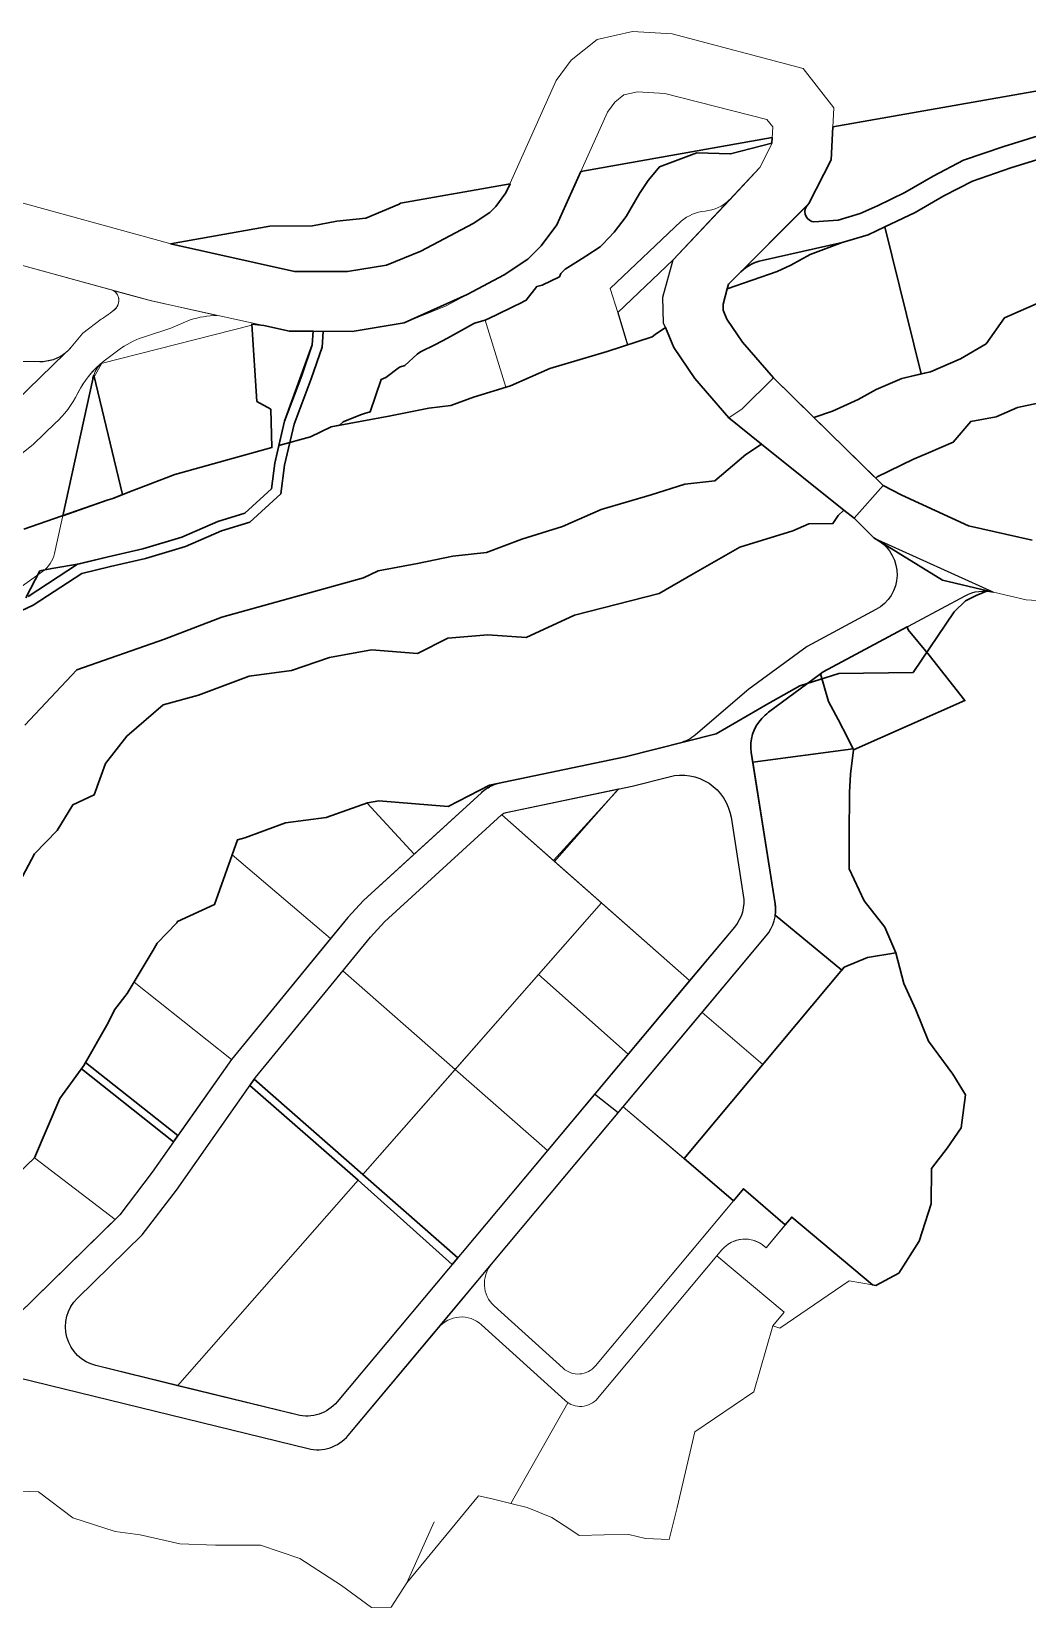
# Model space of a CAD drawing. Header units: millimetres. Extents: x 234550 to 240984, y 469077 to 474234.
# Drawn here: x 235434.2 to 235633.4, y 473530.7 to 473845.9 of the extents above; entities that cross this region are included whole.
import ezdxf

# ---------------------------------------------------------------- set-up
doc = ezdxf.new("R2010")
doc.units = ezdxf.units.MM
for name, color, linetype, lineweight in [('_proposed _Primary_road_Hatch', 7, 'Continuous', 0), ('_Proposed Access Road_Hatch', 255, 'Continuous', 0), ('_Proposed bicycle track hatch', 60, 'Continuous', 30), ('_proposed OS-2 _hatch', 83, 'Continuous', 0), ('_Proposed religious institution_hatch', 30, 'Continuous', 0), ('_Proposed_footpath hatch', 161, 'Continuous', 30), ('_Propossed _Secondary_road_Hatch', 251, 'Continuous', 0), ('E1', 108, 'Continuous', 30), ('E2', 106, 'Continuous', 30)]:
    doc.layers.add(name, color=color, linetype=linetype, lineweight=lineweight)
doc.layers.add('_Proposed Service-1 hatch', color=210, linetype='Continuous')
doc.layers.add('_proposed Tertiary_road_Hatch', color=252, linetype='Continuous')
doc.layers.add('_proposed UV_2_Hatch', color=53, linetype='Continuous', lineweight=0, true_color=0xf2d64a)
doc.layers.add('water', color=140, linetype='Continuous', lineweight=30, true_color=0x00cdfe)

msp = doc.modelspace()

# ---------------------------------------------------------------- linework, layer by layer
at = {"layer": '_proposed _Primary_road_Hatch'}
for points in [[(235582.6, 473776.62), (235576.42, 473783.78), (235573.3, 473788.35), (235572.57, 473790.13), (235572.53, 473791.33), (235573.64, 473795.34), (235589.7, 473811.48), (235594.13, 473820.25), (235594.7, 473830.65), (235588.58, 473838.48), (235562.37, 473845.39), (235554.44, 473845.88), (235547.38, 473844.31), (235542.17, 473840.16), (235539.17, 473836.1), (235529.1, 473813.59), (235527.08, 473810.88), (235525.91, 473809.72), (235522.54, 473807.5), (235512.07, 473801.95), (235505.18, 473799.13), (235497.44, 473797.88), (235486.82, 473797.91), (235461.62, 473803.53), (235429.12, 473812.46)], [(235425.78, 473800.91), (235458.51, 473791.94), (235485.79, 473785.94), (235498.34, 473785.91), (235508.74, 473787.62), (235517.12, 473791.05), (235528.72, 473797.2), (235533.51, 473800.35), (235536.17, 473802.99), (235539.3, 473807.19), (235549.39, 473829.73), (235550.88, 473831.76), (235552.69, 473833.2), (235555.39, 473833.8), (235560.87, 473833.46), (235581.29, 473828.32), (235582.47, 473826.81), (235582.29, 473823.42), (235579.9, 473818.69), (235562.54, 473800.22), (235560.47, 473792.78), (235560.64, 473787.56), (235562.66, 473782.69), (235566.89, 473776.47), (235573.66, 473768.63)], [(235642.64, 473731.61), (235633.15, 473732.21), (235616.39, 473736.19), (235602.71, 473744.65), (235598.73, 473748.58), (235604.57, 473755.09), (235608.29, 473753.16), (235621.64, 473747.03), (235634.35, 473744.15)]]:
    msp.add_lwpolyline(points, dxfattribs=at)
msp.add_lwpolyline([(235582.6, 473776.62), (235604.57, 473755.09), (235598.73, 473748.58), (235573.66, 473768.63), (235576.34, 473770.41)], close=True, dxfattribs=at)
at = {"layer": '_Proposed Access Road_Hatch'}
msp.add_lwpolyline([(235573.79, 473812.18), (235573.78, 473812.19, -0.171008), (235568.95, 473809.97, 0.152626), (235564.14, 473807.95), (235549.98, 473794.49), (235551.45, 473789.67), (235562.54, 473800.22)], format="xyb", close=True, dxfattribs=at)
msp.add_lwpolyline([(235526.75, 473591.02, -0.402821), (235526.18, 473599.32), (235515.58, 473586.66, -0.425699), (235524.21, 473587.26), (235540.97, 473572.08, 0.425706), (235547.44, 473572.53), (235572.29, 473602.23, -0.418438), (235580.81, 473602.93), (235581.13, 473602.66), (235584.98, 473607.26), (235576.64, 473614.44), (235546.99, 473579.01, -0.425702), (235540.52, 473578.56), (235526.75, 473591.02, -0.402821)], format="xyb", dxfattribs=at)
at = {"layer": '_Proposed bicycle track hatch'}
msp.add_lwpolyline([(235433.57, 473732.88), (235443.44, 473739.33), (235449.52, 473740.85), (235456.5, 473742.42), (235464.31, 473744.77), (235471.48, 473747.9), (235476.86, 473749.55), (235482.18, 473754.41), (235482.87, 473759.55), (235484.82, 473767.96), (235488.28, 473777.1), (235490.35, 473783.2), (235490.57, 473785.93), (235492.57, 473785.92), (235492.32, 473782.79), (235490.16, 473776.43), (235486.74, 473767.38), (235484.84, 473759.19), (235484.06, 473753.43), (235477.87, 473747.77), (235472.18, 473746.03), (235465, 473742.89), (235457.01, 473740.48), (235449.98, 473738.9), (235444.25, 473737.47), (235434.55, 473731.13), (235427.54, 473727.88)], dxfattribs=at)
at = {"layer": '_proposed OS-2 _hatch'}
msp.add_lwpolyline([(235524.96, 473788.15), (235522.82, 473787.56), (235517.42, 473784.54), (235514.99, 473783.29), (235512.01, 473781.8), (235511.37, 473781.34), (235508.9, 473779.11), (235507.84, 473778.73), (235505.09, 473776.71), (235504.12, 473776.26), (235501.95, 473769.82), (235500.8, 473769.52), (235500.24, 473769.31), (235499.37, 473768.98), (235496.52, 473767.84), (235495.8, 473767.13), (235505.69, 473768.93), (235513.7, 473770.59), (235518.1, 473771.09), (235522.58, 473772.79), (235529.05, 473774.76)], close=True, dxfattribs=at)
msp.add_lwpolyline([(235496.47, 473658.01), (235518.94, 473638.28), (235500.51, 473617.29), (235519.48, 473600.67), (235537.39, 473622.08), (235518.94, 473638.28)], dxfattribs=at)
msp.add_lwpolyline([(235597.75, 473596.06), (235602.44, 473595.24), (235586.26, 473608.8), (235581.12, 473602.65, 0.438866), (235572.29, 473602.23), (235571.3, 473601.05), (235584.75, 473589.8), (235582.46, 473587.06), (235583.85, 473586.59)], format="xyb", close=True, dxfattribs=at)
at = {"layer": '_Proposed religious institution_hatch'}
msp.add_lwpolyline([(235551.61, 473694.39), (235529.18, 473689.71, 0.132637), (235528.25, 473689.24), (235538.61, 473680.09)], format="xyb", close=True, dxfattribs=at)
at = {"layer": '_Proposed Service-1 hatch'}
msp.add_lwpolyline([(235562.54, 473800.22), (235551.45, 473789.67), (235553.43, 473783.2), (235558.37, 473784.8), (235558.97, 473785.31), (235561.01, 473786.67), (235560.64, 473787.56), (235560.47, 473792.78)], close=True, dxfattribs=at)
msp.add_lwpolyline([(235524.19, 473693.66, -0.083084), (235526.41, 473695.09), (235525.81, 473695.14), (235517.54, 473690.88), (235503.66, 473692.01), (235501.43, 473691.6), (235501.36, 473691.58), (235510.72, 473681.35)], format="xyb", close=True, dxfattribs=at)
at = {"layer": '_proposed Tertiary_road_Hatch'}
for points in [[(235638.96, 473821.34), (235630.05, 473818.62), (235622.4, 473815.98), (235616.7, 473813.02), (235610.98, 473809.71), (235605.3, 473806.97), (235601.53, 473805.25), (235596.34, 473803.7), (235580, 473799.98, 0.141854), (235576.11, 473797.82), (235589.46, 473811.24, 0.56379), (235590.29, 473807.92), (235590.7, 473807.79), (235595.52, 473808.15), (235599.94, 473809.47), (235603.39, 473811.04), (235608.87, 473813.69), (235614.53, 473816.97), (235620.62, 473820.13), (235628.66, 473822.9), (235637.48, 473825.59)], [(235423.64, 473764.75), (235440.86, 473781.51, -0.16847), (235435.89, 473779.83), (235425.25, 473779.92)], [(235431.51, 473576.73), (235489.52, 473562.49, 0.286146), (235497.56, 473565.13), (235581.16, 473665.04, 0.216656), (235582.93, 473671.42), (235578.15, 473701.67, -0.23618), (235580.31, 473708.49, -0.006403), (235581.59, 473709.77), (235592.56, 473717.82), (235620.93, 473733.04, -0.183401), (235626.56, 473733.77), (235603.54, 473744.14, -0.577523), (235603.11, 473730.29), (235589.35, 473722.91), (235577.7, 473714.36), (235567.04, 473705.25, -0.114594), (235563.83, 473703.59), (235552.97, 473700.81), (235527.95, 473695.59, 0.134453), (235524.19, 473693.66), (235500.58, 473672.08), (235497.49, 473668.73), (235474.2, 473640.3), (235458.34, 473617.75), (235451.85, 473609.22), (235431.52, 473589.31, 0.059435)], [(235574.81, 473666.79), (235495.36, 473571.85, -0.286146), (235487.32, 473569.21), (235447.11, 473579.08, -0.58785), (235443.42, 473592.57), (235456.36, 473605.24), (235463.18, 473614.2), (235478.98, 473636.67), (235502.03, 473664.79), (235504.82, 473667.83), (235528.24, 473689.23, -0.134453), (235529.18, 473689.71), (235554.33, 473694.96), (235561.76, 473696.86, -0.441996), (235574.12, 473688.74), (235576.58, 473673.18, -0.216656), (235574.81, 473666.79)]]:
    msp.add_lwpolyline(points, format="xyb", dxfattribs=at)
msp.add_lwpolyline([(235551.55, 473629.64), (235546.82, 473633.34)], dxfattribs=at)
at = {"layer": '_proposed UV_2_Hatch'}
for points in [[(235549.98, 473794.49), (235564.14, 473807.95, -0.152626), (235568.95, 473809.97, 0.171008), (235573.78, 473812.19), (235573.79, 473812.18), (235579.9, 473818.69), (235582.29, 473823.42), (235582.3, 473823.58), (235574.02, 473821.39), (235567.31, 473821.6), (235559.81, 473818.8), (235557.52, 473816.09), (235555.79, 473813.47), (235553.13, 473808.86), (235550.75, 473805.78), (235548.48, 473803.38), (235547.98, 473802.82), (235545.05, 473800.96), (235543.62, 473800.05), (235540.95, 473798.37), (235540.06, 473797.51), (235539.79, 473796.84), (235536.35, 473795.18), (235535.27, 473794.87), (235533.18, 473792.13), (235531.91, 473791.51), (235524.96, 473788.15), (235529.05, 473774.76), (235529.99, 473775.05), (235537.85, 473778.51), (235549.34, 473781.87), (235553.43, 473783.2), (235551.45, 473789.67)], [(235478.28, 473787.15), (235448.13, 473779.5, 0.052309), (235447.37, 473778.57, 0.066558), (235446.67, 473777.14), (235452.43, 473753.28), (235462.88, 473757.29), (235482.3, 473762.69), (235482.06, 473770.35), (235479.27, 473771.92)], [(235574.12, 473688.74, 0.441996), (235561.76, 473696.86), (235554.33, 473694.96), (235551.61, 473694.39), (235538.61, 473680.09), (235565.83, 473656.07), (235574.81, 473666.79, 0.216656), (235576.58, 473673.18)], [(235551.64, 473694.4), (235529.18, 473689.71, 0.132637), (235528.25, 473689.24), (235538.84, 473679.9)], [(235565.83, 473656.07), (235538.84, 473679.9), (235528.25, 473689.24, 0.001782), (235528.24, 473689.23), (235504.82, 473667.83), (235502.03, 473664.79), (235478.98, 473636.67), (235478.76, 473636.35), (235500.51, 473617.29), (235548.22, 473671.62), (235535.64, 473657.3), (235553.53, 473641.36), (235535.64, 473657.3), (235518.94, 473638.28), (235537.39, 473622.08)], [(235596.26, 473658.15), (235582.96, 473669.15, -0.143246), (235581.16, 473665.04), (235568.33, 473649.69), (235580.48, 473639.29)], [(235499.53, 473616.17), (235477.89, 473635.12), (235463.18, 473614.2), (235456.36, 473605.24), (235443.42, 473592.57, 0.58785), (235447.11, 473579.08), (235463.44, 473575.07)]]:
    msp.add_lwpolyline(points, format="xyb", close=True, dxfattribs=at)
for points in [[(235425.25, 473779.92), (235435.9, 473779.83, 0.227084), (235442.15, 473782.76), (235444.46, 473785.57), (235448.14, 473788.33, -0.010917), (235449.11, 473788.95, 0.008013), (235450.79, 473790.23, 0.51172), (235450.58, 473794.11), (235425.78, 473800.91)], [(235546.99, 473579.01), (235574.64, 473612.06), (235552.55, 473630.84), (235526.18, 473599.32, 0.402821), (235526.75, 473591.02), (235540.52, 473578.56, 0.425702), (235546.99, 473579.01)], [(235434.82, 473620.61), (235415.78, 473602.53), (235430.34, 473587.83, -0.059435), (235431.52, 473589.31), (235450.94, 473608.33)], [(235518.34, 473599.31), (235499.53, 473616.17), (235463.44, 473575.07), (235487.32, 473569.21, 0.286146), (235495.36, 473571.85), (235518.34, 473599.31)], [(235547.44, 473572.53, -0.425706), (235540.97, 473572.08), (235524.21, 473587.26, 0.425699), (235515.58, 473586.66), (235497.56, 473565.13, -0.286146), (235489.52, 473562.49), (235431.51, 473576.73, 0.257505)]]:
    msp.add_lwpolyline(points, format="xyb", dxfattribs=at)
msp.add_lwpolyline([(235510.72, 473681.35), (235501.36, 473691.58), (235493.13, 473688.73), (235485.04, 473687.65), (235476.88, 473684.63), (235475.41, 473684.21), (235474.34, 473681.21), (235494.01, 473664.48), (235497.49, 473668.73), (235500.58, 473672.08)], close=True, dxfattribs=at)
for points in [[(235474.34, 473681.21), (235470.83, 473671.31), (235463.4, 473667.87), (235463.27, 473667.64), (235459.32, 473663.58), (235458.56, 473662.15), (235454.74, 473655.78), (235453.35, 473653.47), (235450.8, 473650.22), (235449.54, 473647.61), (235445.03, 473639.72), (235463.5, 473625.08), (235474.2, 473640.3), (235454.74, 473655.78)], [(235474.2, 473640.3), (235494.01, 473664.48)], [(235568.33, 473649.69), (235552.55, 473630.84), (235564.74, 473620.47), (235580.48, 473639.29)], [(235462.63, 473623.85), (235444.21, 473638.46), (235439.87, 473632.51), (235434.82, 473620.61), (235450.94, 473608.33), (235451.85, 473609.22), (235458.34, 473617.75), (235462.63, 473623.85)], [(235426.97, 473554.19), (235435.62, 473553.84), (235442.51, 473548.61), (235450.93, 473545.93), (235455.94, 473545.23), (235463.86, 473543.46), (235471, 473543.18), (235480, 473543.19), (235487.87, 473540.51), (235496.2, 473535.09), (235502.24, 473530.71), (235506.17, 473530.76), (235509.26, 473535.64), (235514.72, 473547.87), (235509.26, 473535.64), (235523.62, 473553.07), (235526.36, 473552.41), (235530.08, 473551.51), (235541.5, 473571.67), (235530.08, 473551.51), (235533.37, 473550.72), (235538.27, 473548.73), (235542.07, 473546.24), (235543.76, 473545.14), (235548.74, 473545.21), (235553.66, 473545.32), (235557.03, 473544.52), (235561.75, 473544.33), (235563.38, 473550.74), (235566.91, 473565.86), (235578.7, 473573.83), (235582.46, 473587.06), (235584.75, 473589.8), (235571.3, 473601.05), (235547.44, 473572.53)]]:
    msp.add_lwpolyline(points, dxfattribs=at)
at = {"layer": '_Proposed_footpath hatch'}
for p, q in [((235526.24, 473598.97), (235526.24, 473598.97)), ((235527.28, 473600.06), (235527.28, 473600.06))]:
    msp.add_line(p, q, dxfattribs=at)
for points in [[(235445.03, 473639.72), (235444.68, 473639.1), (235444.21, 473638.46), (235462.63, 473623.85), (235463.5, 473625.08)], [(235477.89, 473635.12), (235499.53, 473616.17), (235518.34, 473599.31), (235519.48, 473600.67), (235478.76, 473636.35)]]:
    msp.add_lwpolyline(points, close=True, dxfattribs=at)
msp.add_lwpolyline([(235519.48, 473600.67), (235518.46, 473599.45)], dxfattribs=at)
at = {"layer": '_Propossed _Secondary_road_Hatch'}
for points in [[(235443.4, 473773.42), (235443.5, 473773.62, -0.108242), (235448.72, 473780.02), (235452.18, 473782.61, -0.069834), (235457.03, 473784.91), (235462.07, 473786.59), (235465.92, 473788.22, -0.067264), (235471.32, 473789.12), (235457.67, 473792.13), (235450.68, 473794.04, -0.501692), (235450.74, 473790.2, -0.007808), (235449.11, 473788.95, 0.010917), (235448.14, 473788.33), (235444.46, 473785.57), (235442.15, 473782.76, -0.056455), (235440.86, 473781.51), (235423.64, 473764.75)], [(235420.02, 473726.15), (235436.44, 473737.89, 0.185565), (235438.81, 473741.48), (235446.47, 473776.33), (235448.41, 473779.77, 0.104391), (235443.45, 473773.53, -0.091465), (235438.94, 473767.53), (235434.6, 473763.37), (235429.85, 473759.57)]]:
    msp.add_lwpolyline(points, format="xyb", dxfattribs=at)
at = {"layer": 'E1'}
for points in [[(235604.9, 473806.79), (235610.98, 473809.71), (235616.7, 473813.02), (235622.4, 473815.98), (235630.05, 473818.62), (235638.96, 473821.34), (235642.19, 473822.62), (235645.58, 473823.46), (235651.16, 473823.06), (235661.11, 473826.17), (235674.99, 473834.96)], [(235638.96, 473821.34), (235630.05, 473818.62), (235622.4, 473815.98), (235616.7, 473813.02), (235610.98, 473809.71), (235604.9, 473806.79), (235612.18, 473777.4), (235613.99, 473777.83), (235620, 473780.4), (235625.12, 473783.4), (235628.8, 473788.62), (235636.44, 473791.96)], [(235573.38, 473794.41), (235572.53, 473791.33), (235572.57, 473790.13), (235573.3, 473788.35), (235576.42, 473783.78), (235582.6, 473776.62), (235590.71, 473768.68), (235594.41, 473769.98), (235599.53, 473772.26), (235603.18, 473774.28), (235608.26, 473776.46), (235612.18, 473777.4), (235604.9, 473806.79), (235601.53, 473805.25), (235596.34, 473803.7)], [(235432.85, 473707.13), (235443.26, 473718.25), (235460.78, 473724.35), (235472.3, 473728.77), (235500.59, 473736.63), (235503.52, 473738.04), (235511.42, 473739.48), (235518.45, 473740.94), (235525.22, 473741.71), (235532.29, 473744.39), (235540.44, 473746.88), (235548.14, 473750.26), (235558.18, 473753.2), (235564.85, 473755.36), (235570.89, 473756.05), (235577.05, 473761.3), (235580.2, 473763.39), (235573.66, 473768.63), (235566.89, 473776.47), (235562.66, 473782.69), (235561.01, 473786.67), (235558.97, 473785.31), (235558.37, 473784.8), (235549.34, 473781.87), (235537.85, 473778.51), (235529.99, 473775.05), (235522.58, 473772.79), (235518.1, 473771.09), (235513.7, 473770.59), (235505.69, 473768.93), (235494.15, 473766.83), (235489.98, 473764.82), (235483.69, 473763.07), (235482.87, 473759.55), (235482.18, 473754.41), (235476.86, 473749.55), (235471.48, 473747.9), (235464.31, 473744.77), (235456.5, 473742.42), (235449.52, 473740.85), (235443.84, 473739.43), (235438.27, 473738.48), (235435.9, 473738), (235433.09, 473732.66)], [(235635.45, 473771.57), (235631.42, 473770.71), (235627.17, 473768.82), (235622.05, 473767.9), (235618.58, 473763.73), (235613.61, 473761.64), (235610.64, 473760.37), (235603.38, 473756.82), (235603.09, 473756.54), (235604.57, 473755.09), (235608.29, 473753.16), (235621.64, 473747.03), (235634.35, 473744.15)], [(235635.45, 473771.57), (235631.42, 473770.71), (235627.17, 473768.82), (235622.05, 473767.9), (235618.58, 473763.73), (235613.61, 473761.64), (235610.64, 473760.37), (235603.38, 473756.82), (235603.09, 473756.54), (235604.57, 473755.09), (235608.29, 473753.16), (235621.64, 473747.03), (235634.35, 473744.15)], [(235414.29, 473601.12), (235434.82, 473620.61), (235439.87, 473632.51), (235444.68, 473639.1), (235449.54, 473647.61), (235450.8, 473650.22), (235453.35, 473653.47), (235458.56, 473662.15), (235459.32, 473663.58), (235463.27, 473667.64), (235463.4, 473667.87), (235470.83, 473671.31), (235475.41, 473684.21), (235476.88, 473684.63), (235485.04, 473687.65), (235493.13, 473688.73), (235501.43, 473691.6), (235503.66, 473692.01), (235517.54, 473690.88), (235525.81, 473695.14), (235552.97, 473700.81), (235571.16, 473705.46), (235581.49, 473711.43), (235587.87, 473715.06), (235595.67, 473717.49), (235610.52, 473717.68), (235618.77, 473729.82), (235621.01, 473732.05), (235623.13, 473733.08), (235625.39, 473734.05), (235616.39, 473736.19), (235602.71, 473744.65), (235598.73, 473748.58), (235596.71, 473750.19), (235595.58, 473749.07), (235594.5, 473747.48), (235589.68, 473747.42), (235586.46, 473746.04), (235575.85, 473742.74), (235566.56, 473737.45), (235559.73, 473733.51), (235542.83, 473729.18), (235533.18, 473724.69), (235525.48, 473725.24), (235517.47, 473724.59), (235511.42, 473721.47), (235502.19, 473722.22), (235493.82, 473720.72), (235486.18, 473718.07), (235477.76, 473716.95), (235467.58, 473713.17), (235460.57, 473711.2), (235453.26, 473704.99), (235448.99, 473699.47), (235446.77, 473693.22), (235442.45, 473691.22), (235439.36, 473686.09), (235434.82, 473681.42), (235432.43, 473676.9)], [(235596.78, 473658.77), (235564.74, 473620.47), (235574.64, 473612.06), (235576.64, 473614.44), (235584.98, 473607.26), (235586.26, 473608.8), (235602.44, 473595.24), (235603.08, 473595.13), (235607.66, 473597.55), (235611.74, 473603.95), (235614.13, 473611.46), (235614.2, 473618.48), (235617.36, 473622.56), (235620.15, 473626.65), (235621.04, 473633.25), (235618.49, 473637.36), (235613.61, 473643.97), (235611.11, 473650.21), (235608.7, 473655.47), (235607.09, 473661.63)]]:
    msp.add_lwpolyline(points, dxfattribs=at)
for points in [[(235533.18, 473792.13), (235535.27, 473794.87), (235536.35, 473795.18), (235539.79, 473796.84), (235540.06, 473797.51), (235540.95, 473798.37), (235543.62, 473800.05), (235545.05, 473800.96), (235547.98, 473802.82), (235548.48, 473803.38), (235550.75, 473805.78), (235553.13, 473808.86), (235555.79, 473813.47), (235557.52, 473816.09), (235559.81, 473818.8), (235567.31, 473821.6), (235574.02, 473821.39), (235582.3, 473823.58), (235582.36, 473824.67), (235544.1, 473817.92), (235539.3, 473807.19), (235536.17, 473802.99), (235533.51, 473800.35), (235528.72, 473797.2), (235521.32, 473793.28), (235508.74, 473787.62), (235498.34, 473785.91), (235490.57, 473785.93), (235490.35, 473783.2), (235484.82, 473767.96), (235483.69, 473763.07), (235489.98, 473764.82), (235494.15, 473766.83), (235495.8, 473767.13), (235496.52, 473767.84), (235499.37, 473768.98), (235500.24, 473769.31), (235500.8, 473769.52), (235501.95, 473769.82), (235504.12, 473776.26), (235505.09, 473776.71), (235507.84, 473778.73), (235508.9, 473779.11), (235511.37, 473781.34), (235512.01, 473781.8), (235514.99, 473783.29), (235517.42, 473784.54), (235522.82, 473787.56), (235524.96, 473788.15), (235524.96, 473788.15), (235524.97, 473788.15), (235527.07, 473789.17), (235530.74, 473790.94), (235531.91, 473791.51)], [(235522.54, 473807.5), (235525.91, 473809.72), (235527.08, 473810.88), (235529.1, 473813.59), (235529.92, 473815.42), (235508.02, 473811.55), (235507.75, 473811.36), (235501.08, 473808.53), (235495.26, 473807.94), (235490.39, 473807.05), (235481.89, 473806.95), (235462.02, 473803.44), (235486.82, 473797.91), (235497.44, 473797.88), (235505.18, 473799.13), (235512.07, 473801.95)], [(235604.9, 473806.79), (235601.53, 473805.25), (235596.34, 473803.7), (235589.97, 473801.26), (235586.11, 473799.13), (235583.32, 473797.88), (235573.38, 473794.41), (235572.53, 473791.33), (235572.57, 473790.13), (235573.3, 473788.35), (235576.42, 473783.78), (235582.6, 473776.62), (235590.71, 473768.68), (235594.41, 473769.98), (235599.53, 473772.26), (235603.18, 473774.28), (235608.26, 473776.46), (235612.18, 473777.4)], [(235613.75, 473721.15), (235609.54, 473726.22), (235609.37, 473726.84), (235592.56, 473717.82), (235592.04, 473717.44), (235593.59, 473711.87), (235595.55, 473708.32), (235597.49, 473704.54), (235598.64, 473702.26), (235620.89, 473712.07)]]:
    msp.add_lwpolyline(points, close=True, dxfattribs=at)
for points in [[(235573.38, 473794.41), (235573.64, 473795.34), (235576.11, 473797.82, -0.15161), (235580.34, 473800.06), (235596.34, 473803.7), (235589.97, 473801.26), (235586.11, 473799.13), (235583.32, 473797.88)], [(235446.67, 473777.14, 0.034875), (235446.47, 473776.33), (235440.47, 473749.05), (235449.35, 473752.13), (235450.47, 473752.52), (235452.43, 473753.28)]]:
    msp.add_lwpolyline(points, format="xyb", close=True, dxfattribs=at)
for points in [[(235433.09, 473732.66), (235435.9, 473738), (235438.27, 473738.48), (235443.84, 473739.43), (235449.52, 473740.85), (235456.5, 473742.42), (235464.31, 473744.77), (235471.48, 473747.9), (235476.86, 473749.55), (235482.18, 473754.41), (235482.87, 473759.55), (235483.69, 473763.07), (235484.82, 473767.96), (235488.28, 473777.1), (235490.35, 473783.2), (235490.57, 473785.93), (235485.79, 473785.94), (235480.65, 473787.07), (235478.26, 473787.35), (235479.27, 473771.92), (235482.06, 473770.35), (235482.3, 473762.69), (235462.88, 473757.29), (235458.01, 473755.42), (235454.33, 473754.01), (235450.47, 473752.52), (235449.35, 473752.13), (235432.71, 473746.35, -0.179454)], [(235592.04, 473717.44), (235581.59, 473709.77, 0.006403), (235580.31, 473708.49, 0.23618), (235578.15, 473701.67), (235578.45, 473699.78), (235598.54, 473702.46), (235597.49, 473704.54)], [(235578.45, 473699.78), (235582.93, 473671.42, -0.0712), (235582.96, 473669.15), (235596.26, 473658.15), (235596.78, 473658.77), (235601.42, 473660.72), (235607.09, 473661.63), (235604.9, 473666.74), (235600.75, 473672.05), (235597.75, 473678.44), (235597.76, 473681.74), (235597.76, 473681.75), (235597.78, 473685.04), (235597.78, 473685.04), (235597.81, 473693.73), (235597.99, 473697.34), (235598.64, 473702.26), (235598.54, 473702.46)]]:
    msp.add_lwpolyline(points, format="xyb", dxfattribs=at)
at = {"layer": 'E2'}
msp.add_lwpolyline([(235640.82, 473826.92), (235644.01, 473827.71), (235649.28, 473830.08), (235658.23, 473834.95), (235671.23, 473839.12), (235673.91, 473839.44), (235677.59, 473841.26), (235678.27, 473841.58), (235594.49, 473826.81), (235594.13, 473820.25), (235589.7, 473811.48), (235589.46, 473811.24, 0.56379), (235590.29, 473807.92), (235590.7, 473807.79), (235595.52, 473808.15), (235599.94, 473809.47), (235603.39, 473811.04), (235608.87, 473813.69), (235614.53, 473816.97), (235620.62, 473820.13), (235628.66, 473822.9), (235637.48, 473825.59)], format="xyb", close=True, dxfattribs=at)
at = {"layer": 'water'}
for points in [[(235636.44, 473791.96), (235628.8, 473788.62), (235625.12, 473783.4), (235620, 473780.4), (235613.99, 473777.83), (235608.26, 473776.46), (235603.18, 473774.28), (235599.53, 473772.26), (235594.41, 473769.98), (235590.71, 473768.68), (235603.09, 473756.54), (235603.38, 473756.82), (235610.64, 473760.37), (235613.61, 473761.64), (235618.58, 473763.73), (235622.05, 473767.9), (235627.17, 473768.82), (235631.42, 473770.71), (235635.45, 473771.57)], [(235432.85, 473707.13), (235443.26, 473718.25), (235460.78, 473724.35), (235472.3, 473728.77), (235500.59, 473736.63), (235503.52, 473738.04), (235511.42, 473739.48), (235518.45, 473740.94), (235525.22, 473741.71), (235532.29, 473744.39), (235540.44, 473746.88), (235548.14, 473750.26), (235558.18, 473753.2), (235564.85, 473755.36), (235570.89, 473756.05), (235577.05, 473761.3), (235580.2, 473763.39), (235573.66, 473768.63), (235566.89, 473776.47), (235562.66, 473782.69), (235561.01, 473786.67), (235558.97, 473785.31), (235558.37, 473784.8), (235549.34, 473781.87), (235537.85, 473778.51), (235529.99, 473775.05), (235522.58, 473772.79), (235518.1, 473771.09), (235513.7, 473770.59), (235505.69, 473768.93), (235494.15, 473766.83), (235489.98, 473764.82), (235483.69, 473763.07), (235482.87, 473759.55), (235482.18, 473754.41), (235476.86, 473749.55), (235471.48, 473747.9), (235464.31, 473744.77), (235456.5, 473742.42), (235449.52, 473740.85), (235443.84, 473739.43), (235438.27, 473738.48), (235435.9, 473738), (235433.09, 473732.66)], [(235432.43, 473676.9), (235434.82, 473681.42), (235439.36, 473686.09), (235442.45, 473691.22), (235446.77, 473693.22), (235448.99, 473699.47), (235453.26, 473704.99), (235460.57, 473711.2), (235467.58, 473713.17), (235477.76, 473716.95), (235486.18, 473718.07), (235493.82, 473720.72), (235502.19, 473722.22), (235511.42, 473721.47), (235517.47, 473724.59), (235525.48, 473725.24), (235533.18, 473724.69), (235542.83, 473729.18), (235559.73, 473733.51), (235566.56, 473737.45), (235575.85, 473742.74), (235586.46, 473746.04), (235589.68, 473747.42), (235594.5, 473747.48), (235595.58, 473749.07), (235596.71, 473750.19), (235580.2, 473763.39), (235577.05, 473761.3)]]:
    msp.add_lwpolyline(points, dxfattribs=at)

doc.saveas('drawing.dxf')
